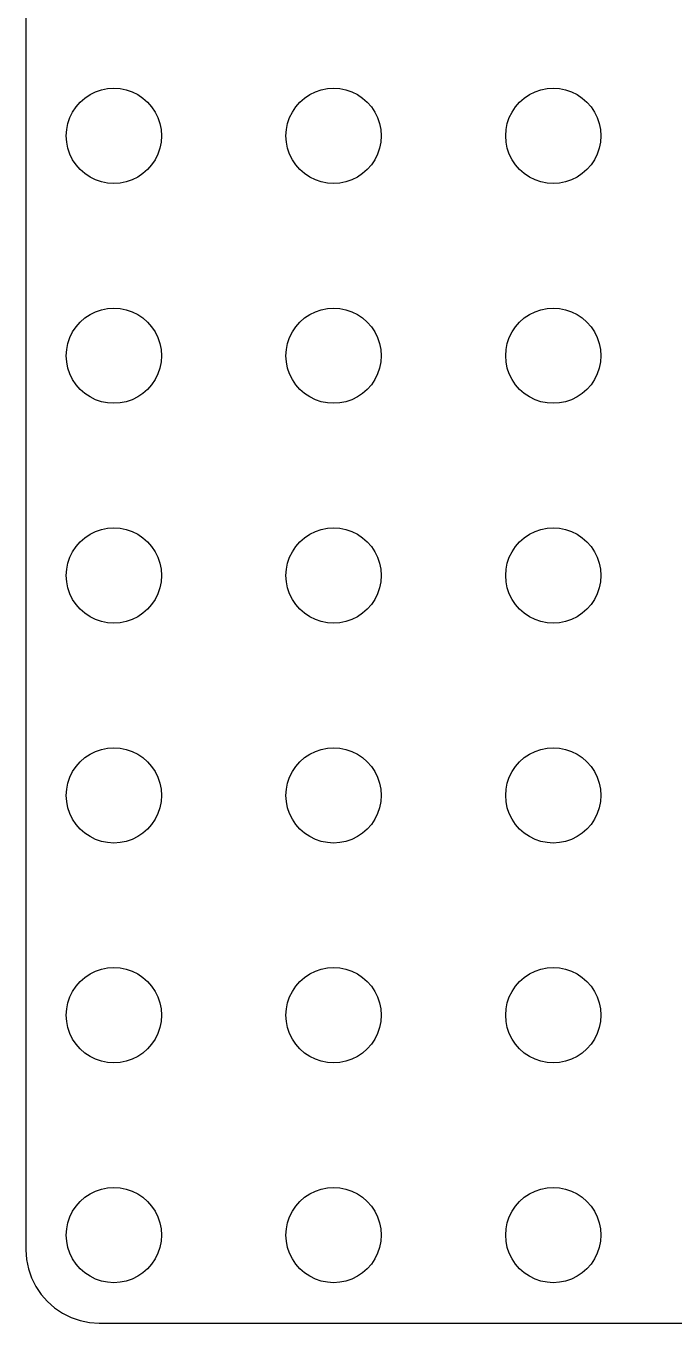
# Model space of a CAD drawing. Header units: metres. Extents: x -89 to 89, y -89 to 89.
# Drawn here: x -88.5 to -44.3, y -88.5 to 0 of the extents above; entities that cross this region are included whole.
import ezdxf

# ---------------------------------------------------------------- set-up
doc = ezdxf.new("R2010")
doc.units = ezdxf.units.M

msp = doc.modelspace()

# ---------------------------------------------------------------- linework, layer by layer
for p, q in [((-88.505, 83.505), (-88.505, -83.505)), ((-83.7437, -4.49739), (-83.3412, -4.36073)), ((-83.3412, -4.36073), (-82.9242, -4.2778)), ((-82.9242, -4.2778), (-82.5, -4.25)), ((-82.5, -4.25), (-82.0758, -4.2778)), ((-82.0758, -4.2778), (-81.6588, -4.36073)), ((-81.6588, -4.36073), (-81.2563, -4.49739)), ((-68.7437, -4.49739), (-68.3412, -4.36073)), ((-68.3412, -4.36073), (-67.9242, -4.2778)), ((-67.9242, -4.2778), (-67.5, -4.25)), ((-67.5, -4.25), (-67.0758, -4.2778)), ((-67.0758, -4.2778), (-66.6588, -4.36073)), ((-66.6588, -4.36073), (-66.2563, -4.49739)), ((-53.7437, -4.49739), (-53.3412, -4.36073)), ((-53.3412, -4.36073), (-52.9242, -4.2778)), ((-52.9242, -4.2778), (-52.5, -4.25)), ((-52.5, -4.25), (-52.0758, -4.2778)), ((-52.0758, -4.2778), (-51.6588, -4.36073)), ((-51.6588, -4.36073), (-51.2563, -4.49739)), ((-85.0784, -5.52151), (-84.7981, -5.20189)), ((-84.7981, -5.20189), (-84.4785, -4.9216)), ((-84.4785, -4.9216), (-84.125, -4.68541)), ((-84.125, -4.68541), (-83.7437, -4.49739)), ((-81.2563, -4.49739), (-80.875, -4.68541)), ((-80.875, -4.68541), (-80.5215, -4.9216)), ((-80.5215, -4.9216), (-80.2019, -5.20189)), ((-80.2019, -5.20189), (-79.9216, -5.52151)), ((-70.0784, -5.52151), (-69.7981, -5.20189)), ((-69.7981, -5.20189), (-69.4785, -4.9216)), ((-69.4785, -4.9216), (-69.125, -4.68541)), ((-69.125, -4.68541), (-68.7437, -4.49739)), ((-66.2563, -4.49739), (-65.875, -4.68541)), ((-65.875, -4.68541), (-65.5215, -4.9216)), ((-65.5215, -4.9216), (-65.2019, -5.20189)), ((-65.2019, -5.20189), (-64.9216, -5.52151)), ((-55.0784, -5.52151), (-54.7981, -5.20189)), ((-54.7981, -5.20189), (-54.4785, -4.9216)), ((-54.4785, -4.9216), (-54.125, -4.68541)), ((-54.125, -4.68541), (-53.7437, -4.49739)), ((-51.2563, -4.49739), (-50.875, -4.68541)), ((-50.875, -4.68541), (-50.5215, -4.9216)), ((-50.5215, -4.9216), (-50.2019, -5.20189)), ((-50.2019, -5.20189), (-49.9216, -5.52151)), ((-85.5026, -6.25627), (-85.3146, -5.875)), ((-85.3146, -5.875), (-85.0784, -5.52151)), ((-79.9216, -5.52151), (-79.6854, -5.875)), ((-79.6854, -5.875), (-79.4974, -6.25627)), ((-70.5026, -6.25627), (-70.3146, -5.875)), ((-70.3146, -5.875), (-70.0784, -5.52151)), ((-64.9216, -5.52151), (-64.6854, -5.875)), ((-64.6854, -5.875), (-64.4974, -6.25627)), ((-55.5026, -6.25627), (-55.3146, -5.875)), ((-55.3146, -5.875), (-55.0784, -5.52151)), ((-49.9216, -5.52151), (-49.6854, -5.875)), ((-49.6854, -5.875), (-49.4974, -6.25627)), ((-85.75, -7.5), (-85.7222, -7.07578)), ((-85.7222, -7.07578), (-85.6393, -6.65883)), ((-85.6393, -6.65883), (-85.5026, -6.25627)), ((-79.4974, -6.25627), (-79.3607, -6.65883)), ((-79.3607, -6.65883), (-79.2778, -7.07578)), ((-79.2778, -7.07578), (-79.25, -7.5)), ((-70.75, -7.5), (-70.7222, -7.07578)), ((-70.7222, -7.07578), (-70.6393, -6.65883)), ((-70.6393, -6.65883), (-70.5026, -6.25627)), ((-64.4974, -6.25627), (-64.3607, -6.65883)), ((-64.3607, -6.65883), (-64.2778, -7.07578)), ((-64.2778, -7.07578), (-64.25, -7.5)), ((-55.75, -7.5), (-55.7222, -7.07578)), ((-55.7222, -7.07578), (-55.6393, -6.65883)), ((-55.6393, -6.65883), (-55.5026, -6.25627)), ((-49.4974, -6.25627), (-49.3607, -6.65883)), ((-49.3607, -6.65883), (-49.2778, -7.07578)), ((-49.2778, -7.07578), (-49.25, -7.5)), ((-85.7222, -7.92421), (-85.75, -7.5)), ((-85.6393, -8.34116), (-85.7222, -7.92421)), ((-79.2778, -7.92421), (-79.3607, -8.34116)), ((-79.25, -7.5), (-79.2778, -7.92421)), ((-70.7222, -7.92421), (-70.75, -7.5)), ((-70.6393, -8.34116), (-70.7222, -7.92421)), ((-64.2778, -7.92421), (-64.3607, -8.34116)), ((-64.25, -7.5), (-64.2778, -7.92421)), ((-55.7222, -7.92421), (-55.75, -7.5)), ((-55.6393, -8.34116), (-55.7222, -7.92421)), ((-49.2778, -7.92421), (-49.3607, -8.34116)), ((-49.25, -7.5), (-49.2778, -7.92421)), ((-85.5026, -8.74371), (-85.6393, -8.34116)), ((-85.3146, -9.125), (-85.5026, -8.74371)), ((-79.4974, -8.74371), (-79.6854, -9.125)), ((-79.3607, -8.34116), (-79.4974, -8.74371)), ((-70.5026, -8.74371), (-70.6393, -8.34116)), ((-70.3146, -9.125), (-70.5026, -8.74371)), ((-64.4974, -8.74371), (-64.6854, -9.125)), ((-64.3607, -8.34116), (-64.4974, -8.74371)), ((-55.5026, -8.74371), (-55.6393, -8.34116)), ((-55.3146, -9.125), (-55.5026, -8.74371)), ((-49.4974, -8.74371), (-49.6854, -9.125)), ((-49.3607, -8.34116), (-49.4974, -8.74371)), ((-85.0784, -9.47847), (-85.3146, -9.125)), ((-84.7981, -9.7981), (-85.0784, -9.47847)), ((-79.9216, -9.47847), (-80.2019, -9.7981)), ((-79.6854, -9.125), (-79.9216, -9.47847)), ((-70.0784, -9.47847), (-70.3146, -9.125)), ((-69.7981, -9.7981), (-70.0784, -9.47847)), ((-64.9216, -9.47847), (-65.2019, -9.7981)), ((-64.6854, -9.125), (-64.9216, -9.47847)), ((-55.0784, -9.47847), (-55.3146, -9.125)), ((-54.7981, -9.7981), (-55.0784, -9.47847)), ((-49.9216, -9.47847), (-50.2019, -9.7981)), ((-49.6854, -9.125), (-49.9216, -9.47847)), ((-84.4785, -10.0784), (-84.7981, -9.7981)), ((-84.125, -10.3146), (-84.4785, -10.0784)), ((-83.7437, -10.5026), (-84.125, -10.3146)), ((-83.3412, -10.6393), (-83.7437, -10.5026)), ((-81.2563, -10.5026), (-81.6588, -10.6393)), ((-80.875, -10.3146), (-81.2563, -10.5026)), ((-80.5215, -10.0784), (-80.875, -10.3146)), ((-80.2019, -9.7981), (-80.5215, -10.0784)), ((-69.4785, -10.0784), (-69.7981, -9.7981)), ((-69.125, -10.3146), (-69.4785, -10.0784)), ((-68.7437, -10.5026), (-69.125, -10.3146)), ((-68.3412, -10.6393), (-68.7437, -10.5026)), ((-66.2563, -10.5026), (-66.6588, -10.6393)), ((-65.875, -10.3146), (-66.2563, -10.5026)), ((-65.5215, -10.0784), (-65.875, -10.3146)), ((-65.2019, -9.7981), (-65.5215, -10.0784)), ((-54.4785, -10.0784), (-54.7981, -9.7981)), ((-54.125, -10.3146), (-54.4785, -10.0784)), ((-53.7437, -10.5026), (-54.125, -10.3146)), ((-53.3412, -10.6393), (-53.7437, -10.5026)), ((-51.2563, -10.5026), (-51.6588, -10.6393)), ((-50.875, -10.3146), (-51.2563, -10.5026)), ((-50.5215, -10.0784), (-50.875, -10.3146)), ((-50.2019, -9.7981), (-50.5215, -10.0784)), ((-82.9242, -10.7222), (-83.3412, -10.6393)), ((-82.5, -10.75), (-82.9242, -10.7222)), ((-82.0758, -10.7222), (-82.5, -10.75)), ((-81.6588, -10.6393), (-82.0758, -10.7222)), ((-67.9242, -10.7222), (-68.3412, -10.6393)), ((-67.5, -10.75), (-67.9242, -10.7222)), ((-67.0758, -10.7222), (-67.5, -10.75)), ((-66.6588, -10.6393), (-67.0758, -10.7222)), ((-52.9242, -10.7222), (-53.3412, -10.6393)), ((-52.5, -10.75), (-52.9242, -10.7222)), ((-52.0758, -10.7222), (-52.5, -10.75)), ((-51.6588, -10.6393), (-52.0758, -10.7222)), ((-83.7437, -19.4974), (-83.3412, -19.3607)), ((-83.3412, -19.3607), (-82.9242, -19.2778)), ((-82.9242, -19.2778), (-82.5, -19.25)), ((-82.5, -19.25), (-82.0758, -19.2778)), ((-82.0758, -19.2778), (-81.6588, -19.3607)), ((-81.6588, -19.3607), (-81.2563, -19.4974)), ((-68.7437, -19.4974), (-68.3412, -19.3607)), ((-68.3412, -19.3607), (-67.9242, -19.2778)), ((-67.9242, -19.2778), (-67.5, -19.25)), ((-67.5, -19.25), (-67.0758, -19.2778)), ((-67.0758, -19.2778), (-66.6588, -19.3607)), ((-66.6588, -19.3607), (-66.2563, -19.4974)), ((-53.7437, -19.4974), (-53.3412, -19.3607)), ((-53.3412, -19.3607), (-52.9242, -19.2778)), ((-52.9242, -19.2778), (-52.5, -19.25)), ((-52.5, -19.25), (-52.0758, -19.2778)), ((-52.0758, -19.2778), (-51.6588, -19.3607)), ((-51.6588, -19.3607), (-51.2563, -19.4974)), ((-85.0784, -20.5215), (-84.7981, -20.2019)), ((-84.7981, -20.2019), (-84.4785, -19.9216)), ((-84.4785, -19.9216), (-84.125, -19.6854)), ((-84.125, -19.6854), (-83.7437, -19.4974)), ((-81.2563, -19.4974), (-80.875, -19.6854)), ((-80.875, -19.6854), (-80.5215, -19.9216)), ((-80.5215, -19.9216), (-80.2019, -20.2019)), ((-80.2019, -20.2019), (-79.9216, -20.5215)), ((-70.0784, -20.5215), (-69.7981, -20.2019)), ((-69.7981, -20.2019), (-69.4785, -19.9216)), ((-69.4785, -19.9216), (-69.125, -19.6854)), ((-69.125, -19.6854), (-68.7437, -19.4974)), ((-66.2563, -19.4974), (-65.875, -19.6854)), ((-65.875, -19.6854), (-65.5215, -19.9216)), ((-65.5215, -19.9216), (-65.2019, -20.2019)), ((-65.2019, -20.2019), (-64.9216, -20.5215)), ((-55.0784, -20.5215), (-54.7981, -20.2019)), ((-54.7981, -20.2019), (-54.4785, -19.9216)), ((-54.4785, -19.9216), (-54.125, -19.6854)), ((-54.125, -19.6854), (-53.7437, -19.4974)), ((-51.2563, -19.4974), (-50.875, -19.6854)), ((-50.875, -19.6854), (-50.5215, -19.9216)), ((-50.5215, -19.9216), (-50.2019, -20.2019)), ((-50.2019, -20.2019), (-49.9216, -20.5215)), ((-85.5026, -21.2563), (-85.3146, -20.875)), ((-85.3146, -20.875), (-85.0784, -20.5215)), ((-79.9216, -20.5215), (-79.6854, -20.875)), ((-79.6854, -20.875), (-79.4974, -21.2563)), ((-70.5026, -21.2563), (-70.3146, -20.875)), ((-70.3146, -20.875), (-70.0784, -20.5215)), ((-64.9216, -20.5215), (-64.6854, -20.875)), ((-64.6854, -20.875), (-64.4974, -21.2563)), ((-55.5026, -21.2563), (-55.3146, -20.875)), ((-55.3146, -20.875), (-55.0784, -20.5215)), ((-49.9216, -20.5215), (-49.6854, -20.875)), ((-49.6854, -20.875), (-49.4974, -21.2563)), ((-85.75, -22.5), (-85.7222, -22.0758)), ((-85.7222, -22.0758), (-85.6393, -21.6588)), ((-85.6393, -21.6588), (-85.5026, -21.2563)), ((-79.4974, -21.2563), (-79.3607, -21.6588)), ((-79.3607, -21.6588), (-79.2778, -22.0758)), ((-79.2778, -22.0758), (-79.25, -22.5)), ((-70.75, -22.5), (-70.7222, -22.0758)), ((-70.7222, -22.0758), (-70.6393, -21.6588)), ((-70.6393, -21.6588), (-70.5026, -21.2563)), ((-64.4974, -21.2563), (-64.3607, -21.6588)), ((-64.3607, -21.6588), (-64.2778, -22.0758)), ((-64.2778, -22.0758), (-64.25, -22.5)), ((-55.75, -22.5), (-55.7222, -22.0758)), ((-55.7222, -22.0758), (-55.6393, -21.6588)), ((-55.6393, -21.6588), (-55.5026, -21.2563)), ((-49.4974, -21.2563), (-49.3607, -21.6588)), ((-49.3607, -21.6588), (-49.2778, -22.0758)), ((-49.2778, -22.0758), (-49.25, -22.5)), ((-85.7222, -22.9242), (-85.75, -22.5)), ((-85.6393, -23.3412), (-85.7222, -22.9242)), ((-79.2778, -22.9242), (-79.3607, -23.3412)), ((-79.25, -22.5), (-79.2778, -22.9242)), ((-70.7222, -22.9242), (-70.75, -22.5)), ((-70.6393, -23.3412), (-70.7222, -22.9242)), ((-64.2778, -22.9242), (-64.3607, -23.3412)), ((-64.25, -22.5), (-64.2778, -22.9242)), ((-55.7222, -22.9242), (-55.75, -22.5)), ((-55.6393, -23.3412), (-55.7222, -22.9242)), ((-49.2778, -22.9242), (-49.3607, -23.3412)), ((-49.25, -22.5), (-49.2778, -22.9242)), ((-85.5026, -23.7437), (-85.6393, -23.3412)), ((-85.3146, -24.125), (-85.5026, -23.7437)), ((-79.4974, -23.7437), (-79.6854, -24.125)), ((-79.3607, -23.3412), (-79.4974, -23.7437)), ((-70.5026, -23.7437), (-70.6393, -23.3412)), ((-70.3146, -24.125), (-70.5026, -23.7437)), ((-64.4974, -23.7437), (-64.6854, -24.125)), ((-64.3607, -23.3412), (-64.4974, -23.7437)), ((-55.5026, -23.7437), (-55.6393, -23.3412)), ((-55.3146, -24.125), (-55.5026, -23.7437)), ((-49.4974, -23.7437), (-49.6854, -24.125)), ((-49.3607, -23.3412), (-49.4974, -23.7437)), ((-85.0784, -24.4785), (-85.3146, -24.125)), ((-84.7981, -24.7981), (-85.0784, -24.4785)), ((-79.9216, -24.4785), (-80.2019, -24.7981)), ((-79.6854, -24.125), (-79.9216, -24.4785)), ((-70.0784, -24.4785), (-70.3146, -24.125)), ((-69.7981, -24.7981), (-70.0784, -24.4785)), ((-64.9216, -24.4785), (-65.2019, -24.7981)), ((-64.6854, -24.125), (-64.9216, -24.4785)), ((-55.0784, -24.4785), (-55.3146, -24.125)), ((-54.7981, -24.7981), (-55.0784, -24.4785)), ((-49.9216, -24.4785), (-50.2019, -24.7981)), ((-49.6854, -24.125), (-49.9216, -24.4785)), ((-84.4785, -25.0784), (-84.7981, -24.7981)), ((-84.125, -25.3146), (-84.4785, -25.0784)), ((-83.7437, -25.5026), (-84.125, -25.3146)), ((-83.3412, -25.6393), (-83.7437, -25.5026)), ((-82.9242, -25.7222), (-83.3412, -25.6393)), ((-81.6588, -25.6393), (-82.0758, -25.7222)), ((-81.2563, -25.5026), (-81.6588, -25.6393)), ((-80.875, -25.3146), (-81.2563, -25.5026)), ((-80.5215, -25.0784), (-80.875, -25.3146)), ((-80.2019, -24.7981), (-80.5215, -25.0784)), ((-69.4785, -25.0784), (-69.7981, -24.7981)), ((-69.125, -25.3146), (-69.4785, -25.0784)), ((-68.7437, -25.5026), (-69.125, -25.3146)), ((-68.3412, -25.6393), (-68.7437, -25.5026)), ((-67.9242, -25.7222), (-68.3412, -25.6393)), ((-66.6588, -25.6393), (-67.0758, -25.7222)), ((-66.2563, -25.5026), (-66.6588, -25.6393)), ((-65.875, -25.3146), (-66.2563, -25.5026)), ((-65.5215, -25.0784), (-65.875, -25.3146)), ((-65.2019, -24.7981), (-65.5215, -25.0784)), ((-54.4785, -25.0784), (-54.7981, -24.7981)), ((-54.125, -25.3146), (-54.4785, -25.0784)), ((-53.7437, -25.5026), (-54.125, -25.3146)), ((-53.3412, -25.6393), (-53.7437, -25.5026)), ((-52.9242, -25.7222), (-53.3412, -25.6393)), ((-51.6588, -25.6393), (-52.0758, -25.7222)), ((-51.2563, -25.5026), (-51.6588, -25.6393)), ((-50.875, -25.3146), (-51.2563, -25.5026)), ((-50.5215, -25.0784), (-50.875, -25.3146)), ((-50.2019, -24.7981), (-50.5215, -25.0784)), ((-82.5, -25.75), (-82.9242, -25.7222)), ((-82.0758, -25.7222), (-82.5, -25.75)), ((-67.5, -25.75), (-67.9242, -25.7222)), ((-67.0758, -25.7222), (-67.5, -25.75)), ((-52.5, -25.75), (-52.9242, -25.7222)), ((-52.0758, -25.7222), (-52.5, -25.75)), ((-84.125, -34.6854), (-83.7437, -34.4974)), ((-83.7437, -34.4974), (-83.3412, -34.3607)), ((-83.3412, -34.3607), (-82.9242, -34.2778)), ((-82.9242, -34.2778), (-82.5, -34.25)), ((-82.5, -34.25), (-82.0758, -34.2778)), ((-82.0758, -34.2778), (-81.6588, -34.3607)), ((-81.6588, -34.3607), (-81.2563, -34.4974)), ((-81.2563, -34.4974), (-80.875, -34.6854)), ((-69.125, -34.6854), (-68.7437, -34.4974)), ((-68.7437, -34.4974), (-68.3412, -34.3607)), ((-68.3412, -34.3607), (-67.9242, -34.2778)), ((-67.9242, -34.2778), (-67.5, -34.25)), ((-67.5, -34.25), (-67.0758, -34.2778)), ((-67.0758, -34.2778), (-66.6588, -34.3607)), ((-66.6588, -34.3607), (-66.2563, -34.4974)), ((-66.2563, -34.4974), (-65.875, -34.6854)), ((-54.125, -34.6854), (-53.7437, -34.4974)), ((-53.7437, -34.4974), (-53.3412, -34.3607)), ((-53.3412, -34.3607), (-52.9242, -34.2778)), ((-52.9242, -34.2778), (-52.5, -34.25)), ((-52.5, -34.25), (-52.0758, -34.2778)), ((-52.0758, -34.2778), (-51.6588, -34.3607)), ((-51.6588, -34.3607), (-51.2563, -34.4974)), ((-51.2563, -34.4974), (-50.875, -34.6854)), ((-85.0784, -35.5215), (-84.7981, -35.2019)), ((-84.7981, -35.2019), (-84.4785, -34.9216)), ((-84.4785, -34.9216), (-84.125, -34.6854)), ((-80.875, -34.6854), (-80.5215, -34.9216)), ((-80.5215, -34.9216), (-80.2019, -35.2019)), ((-80.2019, -35.2019), (-79.9216, -35.5215)), ((-70.0784, -35.5215), (-69.7981, -35.2019)), ((-69.7981, -35.2019), (-69.4785, -34.9216)), ((-69.4785, -34.9216), (-69.125, -34.6854)), ((-65.875, -34.6854), (-65.5215, -34.9216)), ((-65.5215, -34.9216), (-65.2019, -35.2019)), ((-65.2019, -35.2019), (-64.9216, -35.5215)), ((-55.0784, -35.5215), (-54.7981, -35.2019)), ((-54.7981, -35.2019), (-54.4785, -34.9216)), ((-54.4785, -34.9216), (-54.125, -34.6854)), ((-50.875, -34.6854), (-50.5215, -34.9216)), ((-50.5215, -34.9216), (-50.2019, -35.2019)), ((-50.2019, -35.2019), (-49.9216, -35.5215)), ((-85.6393, -36.6588), (-85.5026, -36.2563)), ((-85.5026, -36.2563), (-85.3146, -35.875)), ((-85.3146, -35.875), (-85.0784, -35.5215)), ((-79.9216, -35.5215), (-79.6854, -35.875)), ((-79.6854, -35.875), (-79.4974, -36.2563)), ((-79.4974, -36.2563), (-79.3607, -36.6588)), ((-70.6393, -36.6588), (-70.5026, -36.2563)), ((-70.5026, -36.2563), (-70.3146, -35.875)), ((-70.3146, -35.875), (-70.0784, -35.5215)), ((-64.9216, -35.5215), (-64.6854, -35.875)), ((-64.6854, -35.875), (-64.4974, -36.2563)), ((-64.4974, -36.2563), (-64.3607, -36.6588)), ((-55.6393, -36.6588), (-55.5026, -36.2563)), ((-55.5026, -36.2563), (-55.3146, -35.875)), ((-55.3146, -35.875), (-55.0784, -35.5215)), ((-49.9216, -35.5215), (-49.6854, -35.875)), ((-49.6854, -35.875), (-49.4974, -36.2563)), ((-49.4974, -36.2563), (-49.3607, -36.6588)), ((-85.75, -37.5), (-85.7222, -37.0758)), ((-85.7222, -37.0758), (-85.6393, -36.6588)), ((-79.3607, -36.6588), (-79.2778, -37.0758)), ((-79.2778, -37.0758), (-79.25, -37.5)), ((-70.75, -37.5), (-70.7222, -37.0758)), ((-70.7222, -37.0758), (-70.6393, -36.6588)), ((-64.3607, -36.6588), (-64.2778, -37.0758)), ((-64.2778, -37.0758), (-64.25, -37.5)), ((-55.75, -37.5), (-55.7222, -37.0758)), ((-55.7222, -37.0758), (-55.6393, -36.6588)), ((-49.3607, -36.6588), (-49.2778, -37.0758)), ((-49.2778, -37.0758), (-49.25, -37.5)), ((-85.7222, -37.9242), (-85.75, -37.5)), ((-85.6393, -38.3412), (-85.7222, -37.9242)), ((-79.2778, -37.9242), (-79.3607, -38.3412)), ((-79.25, -37.5), (-79.2778, -37.9242)), ((-70.7222, -37.9242), (-70.75, -37.5)), ((-70.6393, -38.3412), (-70.7222, -37.9242)), ((-64.2778, -37.9242), (-64.3607, -38.3412)), ((-64.25, -37.5), (-64.2778, -37.9242)), ((-55.7222, -37.9242), (-55.75, -37.5)), ((-55.6393, -38.3412), (-55.7222, -37.9242)), ((-49.2778, -37.9242), (-49.3607, -38.3412)), ((-49.25, -37.5), (-49.2778, -37.9242)), ((-85.5026, -38.7437), (-85.6393, -38.3412)), ((-85.3146, -39.125), (-85.5026, -38.7437)), ((-79.4974, -38.7437), (-79.6854, -39.125)), ((-79.3607, -38.3412), (-79.4974, -38.7437)), ((-70.5026, -38.7437), (-70.6393, -38.3412)), ((-70.3146, -39.125), (-70.5026, -38.7437)), ((-64.4974, -38.7437), (-64.6854, -39.125)), ((-64.3607, -38.3412), (-64.4974, -38.7437)), ((-55.5026, -38.7437), (-55.6393, -38.3412)), ((-55.3146, -39.125), (-55.5026, -38.7437)), ((-49.4974, -38.7437), (-49.6854, -39.125)), ((-49.3607, -38.3412), (-49.4974, -38.7437)), ((-85.0784, -39.4785), (-85.3146, -39.125)), ((-84.7981, -39.7981), (-85.0784, -39.4785)), ((-84.4785, -40.0784), (-84.7981, -39.7981)), ((-80.2019, -39.7981), (-80.5215, -40.0784)), ((-79.9216, -39.4785), (-80.2019, -39.7981)), ((-79.6854, -39.125), (-79.9216, -39.4785)), ((-70.0784, -39.4785), (-70.3146, -39.125)), ((-69.7981, -39.7981), (-70.0784, -39.4785)), ((-69.4785, -40.0784), (-69.7981, -39.7981)), ((-65.2019, -39.7981), (-65.5215, -40.0784)), ((-64.9216, -39.4785), (-65.2019, -39.7981)), ((-64.6854, -39.125), (-64.9216, -39.4785)), ((-55.0784, -39.4785), (-55.3146, -39.125)), ((-54.7981, -39.7981), (-55.0784, -39.4785)), ((-54.4785, -40.0784), (-54.7981, -39.7981)), ((-50.2019, -39.7981), (-50.5215, -40.0784)), ((-49.9216, -39.4785), (-50.2019, -39.7981)), ((-49.6854, -39.125), (-49.9216, -39.4785)), ((-84.125, -40.3146), (-84.4785, -40.0784)), ((-83.7437, -40.5026), (-84.125, -40.3146)), ((-83.3412, -40.6393), (-83.7437, -40.5026)), ((-82.9242, -40.7222), (-83.3412, -40.6393)), ((-81.6588, -40.6393), (-82.0758, -40.7222)), ((-81.2563, -40.5026), (-81.6588, -40.6393)), ((-80.875, -40.3146), (-81.2563, -40.5026)), ((-80.5215, -40.0784), (-80.875, -40.3146)), ((-69.125, -40.3146), (-69.4785, -40.0784)), ((-68.7437, -40.5026), (-69.125, -40.3146)), ((-68.3412, -40.6393), (-68.7437, -40.5026)), ((-67.9242, -40.7222), (-68.3412, -40.6393)), ((-66.6588, -40.6393), (-67.0758, -40.7222)), ((-66.2563, -40.5026), (-66.6588, -40.6393)), ((-65.875, -40.3146), (-66.2563, -40.5026)), ((-65.5215, -40.0784), (-65.875, -40.3146)), ((-54.125, -40.3146), (-54.4785, -40.0784)), ((-53.7437, -40.5026), (-54.125, -40.3146)), ((-53.3412, -40.6393), (-53.7437, -40.5026)), ((-52.9242, -40.7222), (-53.3412, -40.6393)), ((-51.6588, -40.6393), (-52.0758, -40.7222)), ((-51.2563, -40.5026), (-51.6588, -40.6393)), ((-50.875, -40.3146), (-51.2563, -40.5026)), ((-50.5215, -40.0784), (-50.875, -40.3146)), ((-82.5, -40.75), (-82.9242, -40.7222)), ((-82.0758, -40.7222), (-82.5, -40.75)), ((-67.5, -40.75), (-67.9242, -40.7222)), ((-67.0758, -40.7222), (-67.5, -40.75)), ((-52.5, -40.75), (-52.9242, -40.7222)), ((-52.0758, -40.7222), (-52.5, -40.75)), ((-84.125, -49.6854), (-83.7437, -49.4974)), ((-83.7437, -49.4974), (-83.3412, -49.3607)), ((-83.3412, -49.3607), (-82.9242, -49.2778)), ((-82.9242, -49.2778), (-82.5, -49.25)), ((-82.5, -49.25), (-82.0758, -49.2778)), ((-82.0758, -49.2778), (-81.6588, -49.3607)), ((-81.6588, -49.3607), (-81.2563, -49.4974)), ((-81.2563, -49.4974), (-80.875, -49.6854)), ((-69.125, -49.6854), (-68.7437, -49.4974)), ((-68.7437, -49.4974), (-68.3412, -49.3607)), ((-68.3412, -49.3607), (-67.9242, -49.2778)), ((-67.9242, -49.2778), (-67.5, -49.25)), ((-67.5, -49.25), (-67.0758, -49.2778)), ((-67.0758, -49.2778), (-66.6588, -49.3607)), ((-66.6588, -49.3607), (-66.2563, -49.4974)), ((-66.2563, -49.4974), (-65.875, -49.6854)), ((-54.125, -49.6854), (-53.7437, -49.4974)), ((-53.7437, -49.4974), (-53.3412, -49.3607)), ((-53.3412, -49.3607), (-52.9242, -49.2778)), ((-52.9242, -49.2778), (-52.5, -49.25)), ((-52.5, -49.25), (-52.0758, -49.2778)), ((-52.0758, -49.2778), (-51.6588, -49.3607)), ((-51.6588, -49.3607), (-51.2563, -49.4974)), ((-51.2563, -49.4974), (-50.875, -49.6854)), ((-85.0784, -50.5215), (-84.7981, -50.2019)), ((-84.7981, -50.2019), (-84.4785, -49.9216)), ((-84.4785, -49.9216), (-84.125, -49.6854)), ((-80.875, -49.6854), (-80.5215, -49.9216)), ((-80.5215, -49.9216), (-80.2019, -50.2019)), ((-80.2019, -50.2019), (-79.9216, -50.5215)), ((-70.0784, -50.5215), (-69.7981, -50.2019)), ((-69.7981, -50.2019), (-69.4785, -49.9216)), ((-69.4785, -49.9216), (-69.125, -49.6854)), ((-65.875, -49.6854), (-65.5215, -49.9216)), ((-65.5215, -49.9216), (-65.2019, -50.2019)), ((-65.2019, -50.2019), (-64.9216, -50.5215)), ((-55.0784, -50.5215), (-54.7981, -50.2019)), ((-54.7981, -50.2019), (-54.4785, -49.9216)), ((-54.4785, -49.9216), (-54.125, -49.6854)), ((-50.875, -49.6854), (-50.5215, -49.9216)), ((-50.5215, -49.9216), (-50.2019, -50.2019)), ((-50.2019, -50.2019), (-49.9216, -50.5215)), ((-85.6393, -51.6588), (-85.5026, -51.2563)), ((-85.5026, -51.2563), (-85.3146, -50.875)), ((-85.3146, -50.875), (-85.0784, -50.5215)), ((-79.9216, -50.5215), (-79.6854, -50.875)), ((-79.6854, -50.875), (-79.4974, -51.2563)), ((-79.4974, -51.2563), (-79.3607, -51.6588)), ((-70.6393, -51.6588), (-70.5026, -51.2563)), ((-70.5026, -51.2563), (-70.3146, -50.875)), ((-70.3146, -50.875), (-70.0784, -50.5215)), ((-64.9216, -50.5215), (-64.6854, -50.875)), ((-64.6854, -50.875), (-64.4974, -51.2563)), ((-64.4974, -51.2563), (-64.3607, -51.6588)), ((-55.6393, -51.6588), (-55.5026, -51.2563)), ((-55.5026, -51.2563), (-55.3146, -50.875)), ((-55.3146, -50.875), (-55.0784, -50.5215)), ((-49.9216, -50.5215), (-49.6854, -50.875)), ((-49.6854, -50.875), (-49.4974, -51.2563)), ((-49.4974, -51.2563), (-49.3607, -51.6588)), ((-85.75, -52.5), (-85.7222, -52.0758)), ((-85.7222, -52.0758), (-85.6393, -51.6588)), ((-79.3607, -51.6588), (-79.2778, -52.0758)), ((-79.2778, -52.0758), (-79.25, -52.5)), ((-70.75, -52.5), (-70.7222, -52.0758)), ((-70.7222, -52.0758), (-70.6393, -51.6588)), ((-64.3607, -51.6588), (-64.2778, -52.0758)), ((-64.2778, -52.0758), (-64.25, -52.5)), ((-55.75, -52.5), (-55.7222, -52.0758)), ((-55.7222, -52.0758), (-55.6393, -51.6588)), ((-49.3607, -51.6588), (-49.2778, -52.0758)), ((-49.2778, -52.0758), (-49.25, -52.5)), ((-85.7222, -52.9242), (-85.75, -52.5)), ((-85.6393, -53.3412), (-85.7222, -52.9242)), ((-79.2778, -52.9242), (-79.3607, -53.3412)), ((-79.25, -52.5), (-79.2778, -52.9242)), ((-70.7222, -52.9242), (-70.75, -52.5)), ((-70.6393, -53.3412), (-70.7222, -52.9242)), ((-64.2778, -52.9242), (-64.3607, -53.3412)), ((-64.25, -52.5), (-64.2778, -52.9242)), ((-55.7222, -52.9242), (-55.75, -52.5)), ((-55.6393, -53.3412), (-55.7222, -52.9242)), ((-49.2778, -52.9242), (-49.3607, -53.3412)), ((-49.25, -52.5), (-49.2778, -52.9242)), ((-85.5026, -53.7437), (-85.6393, -53.3412)), ((-85.3146, -54.125), (-85.5026, -53.7437)), ((-79.4974, -53.7437), (-79.6854, -54.125)), ((-79.3607, -53.3412), (-79.4974, -53.7437)), ((-70.5026, -53.7437), (-70.6393, -53.3412)), ((-70.3146, -54.125), (-70.5026, -53.7437)), ((-64.4974, -53.7437), (-64.6854, -54.125)), ((-64.3607, -53.3412), (-64.4974, -53.7437)), ((-55.5026, -53.7437), (-55.6393, -53.3412)), ((-55.3146, -54.125), (-55.5026, -53.7437)), ((-49.4974, -53.7437), (-49.6854, -54.125)), ((-49.3607, -53.3412), (-49.4974, -53.7437)), ((-85.0784, -54.4785), (-85.3146, -54.125)), ((-84.7981, -54.7981), (-85.0784, -54.4785)), ((-84.4785, -55.0784), (-84.7981, -54.7981)), ((-80.2019, -54.7981), (-80.5215, -55.0784)), ((-79.9216, -54.4785), (-80.2019, -54.7981)), ((-79.6854, -54.125), (-79.9216, -54.4785)), ((-70.0784, -54.4785), (-70.3146, -54.125)), ((-69.7981, -54.7981), (-70.0784, -54.4785)), ((-69.4785, -55.0784), (-69.7981, -54.7981)), ((-65.2019, -54.7981), (-65.5215, -55.0784)), ((-64.9216, -54.4785), (-65.2019, -54.7981)), ((-64.6854, -54.125), (-64.9216, -54.4785)), ((-55.0784, -54.4785), (-55.3146, -54.125)), ((-54.7981, -54.7981), (-55.0784, -54.4785)), ((-54.4785, -55.0784), (-54.7981, -54.7981)), ((-50.2019, -54.7981), (-50.5215, -55.0784)), ((-49.9216, -54.4785), (-50.2019, -54.7981)), ((-49.6854, -54.125), (-49.9216, -54.4785)), ((-84.125, -55.3146), (-84.4785, -55.0784)), ((-83.7437, -55.5026), (-84.125, -55.3146)), ((-83.3412, -55.6393), (-83.7437, -55.5026)), ((-82.9242, -55.7222), (-83.3412, -55.6393)), ((-82.5, -55.75), (-82.9242, -55.7222)), ((-82.0758, -55.7222), (-82.5, -55.75)), ((-81.6588, -55.6393), (-82.0758, -55.7222)), ((-81.2563, -55.5026), (-81.6588, -55.6393)), ((-80.875, -55.3146), (-81.2563, -55.5026)), ((-80.5215, -55.0784), (-80.875, -55.3146)), ((-69.125, -55.3146), (-69.4785, -55.0784)), ((-68.7437, -55.5026), (-69.125, -55.3146)), ((-68.3412, -55.6393), (-68.7437, -55.5026)), ((-67.9242, -55.7222), (-68.3412, -55.6393)), ((-67.5, -55.75), (-67.9242, -55.7222)), ((-67.0758, -55.7222), (-67.5, -55.75)), ((-66.6588, -55.6393), (-67.0758, -55.7222)), ((-66.2563, -55.5026), (-66.6588, -55.6393)), ((-65.875, -55.3146), (-66.2563, -55.5026)), ((-65.5215, -55.0784), (-65.875, -55.3146)), ((-54.125, -55.3146), (-54.4785, -55.0784)), ((-53.7437, -55.5026), (-54.125, -55.3146)), ((-53.3412, -55.6393), (-53.7437, -55.5026)), ((-52.9242, -55.7222), (-53.3412, -55.6393)), ((-52.5, -55.75), (-52.9242, -55.7222)), ((-52.0758, -55.7222), (-52.5, -55.75)), ((-51.6588, -55.6393), (-52.0758, -55.7222)), ((-51.2563, -55.5026), (-51.6588, -55.6393)), ((-50.875, -55.3146), (-51.2563, -55.5026)), ((-50.5215, -55.0784), (-50.875, -55.3146)), ((-84.125, -64.6854), (-83.7437, -64.4974)), ((-83.7437, -64.4974), (-83.3412, -64.3607)), ((-83.3412, -64.3607), (-82.9242, -64.2778)), ((-82.9242, -64.2778), (-82.5, -64.25)), ((-82.5, -64.25), (-82.0758, -64.2778)), ((-82.0758, -64.2778), (-81.6588, -64.3607)), ((-81.6588, -64.3607), (-81.2563, -64.4974)), ((-81.2563, -64.4974), (-80.875, -64.6854)), ((-69.125, -64.6854), (-68.7437, -64.4974)), ((-68.7437, -64.4974), (-68.3412, -64.3607)), ((-68.3412, -64.3607), (-67.9242, -64.2778)), ((-67.9242, -64.2778), (-67.5, -64.25)), ((-67.5, -64.25), (-67.0758, -64.2778)), ((-67.0758, -64.2778), (-66.6588, -64.3607)), ((-66.6588, -64.3607), (-66.2563, -64.4974)), ((-66.2563, -64.4974), (-65.875, -64.6854)), ((-54.125, -64.6854), (-53.7437, -64.4974)), ((-53.7437, -64.4974), (-53.3412, -64.3607)), ((-53.3412, -64.3607), (-52.9242, -64.2778)), ((-52.9242, -64.2778), (-52.5, -64.25)), ((-52.5, -64.25), (-52.0758, -64.2778)), ((-52.0758, -64.2778), (-51.6588, -64.3607)), ((-51.6588, -64.3607), (-51.2563, -64.4974)), ((-51.2563, -64.4974), (-50.875, -64.6854)), ((-85.0784, -65.5215), (-84.7981, -65.2019)), ((-84.7981, -65.2019), (-84.4785, -64.9216)), ((-84.4785, -64.9216), (-84.125, -64.6854)), ((-80.875, -64.6854), (-80.5215, -64.9216)), ((-80.5215, -64.9216), (-80.2019, -65.2019)), ((-80.2019, -65.2019), (-79.9216, -65.5215)), ((-70.0784, -65.5215), (-69.7981, -65.2019)), ((-69.7981, -65.2019), (-69.4785, -64.9216)), ((-69.4785, -64.9216), (-69.125, -64.6854)), ((-65.875, -64.6854), (-65.5215, -64.9216)), ((-65.5215, -64.9216), (-65.2019, -65.2019)), ((-65.2019, -65.2019), (-64.9216, -65.5215)), ((-55.0784, -65.5215), (-54.7981, -65.2019)), ((-54.7981, -65.2019), (-54.4785, -64.9216)), ((-54.4785, -64.9216), (-54.125, -64.6854)), ((-50.875, -64.6854), (-50.5215, -64.9216)), ((-50.5215, -64.9216), (-50.2019, -65.2019)), ((-50.2019, -65.2019), (-49.9216, -65.5215)), ((-85.6393, -66.6588), (-85.5026, -66.2563)), ((-85.5026, -66.2563), (-85.3146, -65.875)), ((-85.3146, -65.875), (-85.0784, -65.5215)), ((-79.9216, -65.5215), (-79.6854, -65.875)), ((-79.6854, -65.875), (-79.4974, -66.2563)), ((-79.4974, -66.2563), (-79.3607, -66.6588)), ((-70.6393, -66.6588), (-70.5026, -66.2563)), ((-70.5026, -66.2563), (-70.3146, -65.875)), ((-70.3146, -65.875), (-70.0784, -65.5215)), ((-64.9216, -65.5215), (-64.6854, -65.875)), ((-64.6854, -65.875), (-64.4974, -66.2563)), ((-64.4974, -66.2563), (-64.3607, -66.6588)), ((-55.6393, -66.6588), (-55.5026, -66.2563)), ((-55.5026, -66.2563), (-55.3146, -65.875)), ((-55.3146, -65.875), (-55.0784, -65.5215)), ((-49.9216, -65.5215), (-49.6854, -65.875)), ((-49.6854, -65.875), (-49.4974, -66.2563)), ((-49.4974, -66.2563), (-49.3607, -66.6588)), ((-85.75, -67.5), (-85.7222, -67.0758)), ((-85.7222, -67.0758), (-85.6393, -66.6588)), ((-79.3607, -66.6588), (-79.2778, -67.0758)), ((-79.2778, -67.0758), (-79.25, -67.5)), ((-70.75, -67.5), (-70.7222, -67.0758)), ((-70.7222, -67.0758), (-70.6393, -66.6588)), ((-64.3607, -66.6588), (-64.2778, -67.0758)), ((-64.2778, -67.0758), (-64.25, -67.5)), ((-55.75, -67.5), (-55.7222, -67.0758)), ((-55.7222, -67.0758), (-55.6393, -66.6588)), ((-49.3607, -66.6588), (-49.2778, -67.0758)), ((-49.2778, -67.0758), (-49.25, -67.5)), ((-85.7222, -67.9242), (-85.75, -67.5)), ((-85.6393, -68.3412), (-85.7222, -67.9242)), ((-79.2778, -67.9242), (-79.3607, -68.3412)), ((-79.25, -67.5), (-79.2778, -67.9242)), ((-70.7222, -67.9242), (-70.75, -67.5)), ((-70.6393, -68.3412), (-70.7222, -67.9242)), ((-64.2778, -67.9242), (-64.3607, -68.3412)), ((-64.25, -67.5), (-64.2778, -67.9242)), ((-55.7222, -67.9242), (-55.75, -67.5)), ((-55.6393, -68.3412), (-55.7222, -67.9242)), ((-49.2778, -67.9242), (-49.3607, -68.3412)), ((-49.25, -67.5), (-49.2778, -67.9242)), ((-85.5026, -68.7437), (-85.6393, -68.3412)), ((-85.3146, -69.125), (-85.5026, -68.7437)), ((-79.4974, -68.7437), (-79.6854, -69.125)), ((-79.3607, -68.3412), (-79.4974, -68.7437)), ((-70.5026, -68.7437), (-70.6393, -68.3412)), ((-70.3146, -69.125), (-70.5026, -68.7437)), ((-64.4974, -68.7437), (-64.6854, -69.125)), ((-64.3607, -68.3412), (-64.4974, -68.7437)), ((-55.5026, -68.7437), (-55.6393, -68.3412)), ((-55.3146, -69.125), (-55.5026, -68.7437)), ((-49.4974, -68.7437), (-49.6854, -69.125)), ((-49.3607, -68.3412), (-49.4974, -68.7437)), ((-85.0784, -69.4785), (-85.3146, -69.125)), ((-84.7981, -69.7981), (-85.0784, -69.4785)), ((-84.4785, -70.0784), (-84.7981, -69.7981)), ((-80.2019, -69.7981), (-80.5215, -70.0784)), ((-79.9216, -69.4785), (-80.2019, -69.7981)), ((-79.6854, -69.125), (-79.9216, -69.4785)), ((-70.0784, -69.4785), (-70.3146, -69.125)), ((-69.7981, -69.7981), (-70.0784, -69.4785)), ((-69.4785, -70.0784), (-69.7981, -69.7981)), ((-65.2019, -69.7981), (-65.5215, -70.0784)), ((-64.9216, -69.4785), (-65.2019, -69.7981)), ((-64.6854, -69.125), (-64.9216, -69.4785)), ((-55.0784, -69.4785), (-55.3146, -69.125)), ((-54.7981, -69.7981), (-55.0784, -69.4785)), ((-54.4785, -70.0784), (-54.7981, -69.7981)), ((-50.2019, -69.7981), (-50.5215, -70.0784)), ((-49.9216, -69.4785), (-50.2019, -69.7981)), ((-49.6854, -69.125), (-49.9216, -69.4785)), ((-84.125, -70.3146), (-84.4785, -70.0784)), ((-83.7437, -70.5026), (-84.125, -70.3146)), ((-83.3412, -70.6393), (-83.7437, -70.5026)), ((-82.9242, -70.7222), (-83.3412, -70.6393)), ((-82.5, -70.75), (-82.9242, -70.7222)), ((-82.0758, -70.7222), (-82.5, -70.75)), ((-81.6588, -70.6393), (-82.0758, -70.7222)), ((-81.2563, -70.5026), (-81.6588, -70.6393)), ((-80.875, -70.3146), (-81.2563, -70.5026)), ((-80.5215, -70.0784), (-80.875, -70.3146)), ((-69.125, -70.3146), (-69.4785, -70.0784)), ((-68.7437, -70.5026), (-69.125, -70.3146)), ((-68.3412, -70.6393), (-68.7437, -70.5026)), ((-67.9242, -70.7222), (-68.3412, -70.6393)), ((-67.5, -70.75), (-67.9242, -70.7222)), ((-67.0758, -70.7222), (-67.5, -70.75)), ((-66.6588, -70.6393), (-67.0758, -70.7222)), ((-66.2563, -70.5026), (-66.6588, -70.6393)), ((-65.875, -70.3146), (-66.2563, -70.5026)), ((-65.5215, -70.0784), (-65.875, -70.3146)), ((-54.125, -70.3146), (-54.4785, -70.0784)), ((-53.7437, -70.5026), (-54.125, -70.3146)), ((-53.3412, -70.6393), (-53.7437, -70.5026)), ((-52.9242, -70.7222), (-53.3412, -70.6393)), ((-52.5, -70.75), (-52.9242, -70.7222)), ((-52.0758, -70.7222), (-52.5, -70.75)), ((-51.6588, -70.6393), (-52.0758, -70.7222)), ((-51.2563, -70.5026), (-51.6588, -70.6393)), ((-50.875, -70.3146), (-51.2563, -70.5026)), ((-50.5215, -70.0784), (-50.875, -70.3146)), ((-84.125, -79.6854), (-83.7437, -79.4974)), ((-83.7437, -79.4974), (-83.3412, -79.3607)), ((-83.3412, -79.3607), (-82.9242, -79.2778)), ((-82.9242, -79.2778), (-82.5, -79.25)), ((-82.5, -79.25), (-82.0758, -79.2778)), ((-82.0758, -79.2778), (-81.6588, -79.3607)), ((-81.6588, -79.3607), (-81.2563, -79.4974)), ((-81.2563, -79.4974), (-80.875, -79.6854)), ((-69.125, -79.6854), (-68.7437, -79.4974)), ((-68.7437, -79.4974), (-68.3412, -79.3607)), ((-68.3412, -79.3607), (-67.9242, -79.2778)), ((-67.9242, -79.2778), (-67.5, -79.25)), ((-67.5, -79.25), (-67.0758, -79.2778)), ((-67.0758, -79.2778), (-66.6588, -79.3607)), ((-66.6588, -79.3607), (-66.2563, -79.4974)), ((-66.2563, -79.4974), (-65.875, -79.6854)), ((-54.125, -79.6854), (-53.7437, -79.4974)), ((-53.7437, -79.4974), (-53.3412, -79.3607)), ((-53.3412, -79.3607), (-52.9242, -79.2778)), ((-52.9242, -79.2778), (-52.5, -79.25)), ((-52.5, -79.25), (-52.0758, -79.2778)), ((-52.0758, -79.2778), (-51.6588, -79.3607)), ((-51.6588, -79.3607), (-51.2563, -79.4974)), ((-51.2563, -79.4974), (-50.875, -79.6854)), ((-85.3146, -80.875), (-85.0784, -80.5215)), ((-85.0784, -80.5215), (-84.7981, -80.2019)), ((-84.7981, -80.2019), (-84.4785, -79.9216)), ((-84.4785, -79.9216), (-84.125, -79.6854)), ((-80.875, -79.6854), (-80.5215, -79.9216)), ((-80.5215, -79.9216), (-80.2019, -80.2019)), ((-80.2019, -80.2019), (-79.9216, -80.5215)), ((-79.9216, -80.5215), (-79.6854, -80.875)), ((-70.3146, -80.875), (-70.0784, -80.5215)), ((-70.0784, -80.5215), (-69.7981, -80.2019)), ((-69.7981, -80.2019), (-69.4785, -79.9216)), ((-69.4785, -79.9216), (-69.125, -79.6854)), ((-65.875, -79.6854), (-65.5215, -79.9216)), ((-65.5215, -79.9216), (-65.2019, -80.2019)), ((-65.2019, -80.2019), (-64.9216, -80.5215)), ((-64.9216, -80.5215), (-64.6854, -80.875)), ((-55.3146, -80.875), (-55.0784, -80.5215)), ((-55.0784, -80.5215), (-54.7981, -80.2019)), ((-54.7981, -80.2019), (-54.4785, -79.9216)), ((-54.4785, -79.9216), (-54.125, -79.6854)), ((-50.875, -79.6854), (-50.5215, -79.9216)), ((-50.5215, -79.9216), (-50.2019, -80.2019)), ((-50.2019, -80.2019), (-49.9216, -80.5215)), ((-49.9216, -80.5215), (-49.6854, -80.875)), ((-85.6393, -81.6588), (-85.5026, -81.2563)), ((-85.5026, -81.2563), (-85.3146, -80.875)), ((-79.6854, -80.875), (-79.4974, -81.2563)), ((-79.4974, -81.2563), (-79.3607, -81.6588)), ((-70.6393, -81.6588), (-70.5026, -81.2563)), ((-70.5026, -81.2563), (-70.3146, -80.875)), ((-64.6854, -80.875), (-64.4974, -81.2563)), ((-64.4974, -81.2563), (-64.3607, -81.6588)), ((-55.6393, -81.6588), (-55.5026, -81.2563)), ((-55.5026, -81.2563), (-55.3146, -80.875)), ((-49.6854, -80.875), (-49.4974, -81.2563)), ((-49.4974, -81.2563), (-49.3607, -81.6588)), ((-85.75, -82.5), (-85.7222, -82.0758)), ((-85.7222, -82.0758), (-85.6393, -81.6588)), ((-79.3607, -81.6588), (-79.2778, -82.0758)), ((-79.2778, -82.0758), (-79.25, -82.5)), ((-70.75, -82.5), (-70.7222, -82.0758)), ((-70.7222, -82.0758), (-70.6393, -81.6588)), ((-64.3607, -81.6588), (-64.2778, -82.0758)), ((-64.2778, -82.0758), (-64.25, -82.5)), ((-55.75, -82.5), (-55.7222, -82.0758)), ((-55.7222, -82.0758), (-55.6393, -81.6588)), ((-49.3607, -81.6588), (-49.2778, -82.0758)), ((-49.2778, -82.0758), (-49.25, -82.5)), ((-85.7222, -82.9242), (-85.75, -82.5)), ((-85.6393, -83.3412), (-85.7222, -82.9242)), ((-79.2778, -82.9242), (-79.3607, -83.3412)), ((-79.25, -82.5), (-79.2778, -82.9242)), ((-70.7222, -82.9242), (-70.75, -82.5)), ((-70.6393, -83.3412), (-70.7222, -82.9242)), ((-64.2778, -82.9242), (-64.3607, -83.3412)), ((-64.25, -82.5), (-64.2778, -82.9242)), ((-55.7222, -82.9242), (-55.75, -82.5)), ((-55.6393, -83.3412), (-55.7222, -82.9242)), ((-49.2778, -82.9242), (-49.3607, -83.3412)), ((-49.25, -82.5), (-49.2778, -82.9242)), ((-88.505, -83.505), (-88.4622, -84.1576)), ((-85.5026, -83.7437), (-85.6393, -83.3412)), ((-85.3146, -84.125), (-85.5026, -83.7437)), ((-79.4974, -83.7437), (-79.6854, -84.125)), ((-79.3607, -83.3412), (-79.4974, -83.7437)), ((-70.5026, -83.7437), (-70.6393, -83.3412)), ((-70.3146, -84.125), (-70.5026, -83.7437)), ((-64.4974, -83.7437), (-64.6854, -84.125)), ((-64.3607, -83.3412), (-64.4974, -83.7437)), ((-55.5026, -83.7437), (-55.6393, -83.3412)), ((-55.3146, -84.125), (-55.5026, -83.7437)), ((-49.4974, -83.7437), (-49.6854, -84.125)), ((-49.3607, -83.3412), (-49.4974, -83.7437)), ((-88.4622, -84.1576), (-88.3346, -84.7991)), ((-88.3346, -84.7991), (-88.1244, -85.4184)), ((-85.0784, -84.4785), (-85.3146, -84.125)), ((-84.7981, -84.7981), (-85.0784, -84.4785)), ((-84.4785, -85.0784), (-84.7981, -84.7981)), ((-80.2019, -84.7981), (-80.5215, -85.0784)), ((-79.9216, -84.4785), (-80.2019, -84.7981)), ((-79.6854, -84.125), (-79.9216, -84.4785)), ((-70.0784, -84.4785), (-70.3146, -84.125)), ((-69.7981, -84.7981), (-70.0784, -84.4785)), ((-69.4785, -85.0784), (-69.7981, -84.7981)), ((-65.2019, -84.7981), (-65.5215, -85.0784)), ((-64.9216, -84.4785), (-65.2019, -84.7981)), ((-64.6854, -84.125), (-64.9216, -84.4785)), ((-55.0784, -84.4785), (-55.3146, -84.125)), ((-54.7981, -84.7981), (-55.0784, -84.4785)), ((-54.4785, -85.0784), (-54.7981, -84.7981)), ((-50.2019, -84.7981), (-50.5215, -85.0784)), ((-49.9216, -84.4785), (-50.2019, -84.7981)), ((-49.6854, -84.125), (-49.9216, -84.4785)), ((-88.1244, -85.4184), (-87.8351, -86.005)), ((-84.125, -85.3146), (-84.4785, -85.0784)), ((-83.7437, -85.5026), (-84.125, -85.3146)), ((-83.3412, -85.6393), (-83.7437, -85.5026)), ((-82.9242, -85.7222), (-83.3412, -85.6393)), ((-82.5, -85.75), (-82.9242, -85.7222)), ((-82.0758, -85.7222), (-82.5, -85.75)), ((-81.6588, -85.6393), (-82.0758, -85.7222)), ((-81.2563, -85.5026), (-81.6588, -85.6393)), ((-80.875, -85.3146), (-81.2563, -85.5026)), ((-80.5215, -85.0784), (-80.875, -85.3146)), ((-69.125, -85.3146), (-69.4785, -85.0784)), ((-68.7437, -85.5026), (-69.125, -85.3146)), ((-68.3412, -85.6393), (-68.7437, -85.5026)), ((-67.9242, -85.7222), (-68.3412, -85.6393)), ((-67.5, -85.75), (-67.9242, -85.7222)), ((-67.0758, -85.7222), (-67.5, -85.75)), ((-66.6588, -85.6393), (-67.0758, -85.7222)), ((-66.2563, -85.5026), (-66.6588, -85.6393)), ((-65.875, -85.3146), (-66.2563, -85.5026)), ((-65.5215, -85.0784), (-65.875, -85.3146)), ((-54.125, -85.3146), (-54.4785, -85.0784)), ((-53.7437, -85.5026), (-54.125, -85.3146)), ((-53.3412, -85.6393), (-53.7437, -85.5026)), ((-52.9242, -85.7222), (-53.3412, -85.6393)), ((-52.5, -85.75), (-52.9242, -85.7222)), ((-52.0758, -85.7222), (-52.5, -85.75)), ((-51.6588, -85.6393), (-52.0758, -85.7222)), ((-51.2563, -85.5026), (-51.6588, -85.6393)), ((-50.875, -85.3146), (-51.2563, -85.5026)), ((-50.5215, -85.0784), (-50.875, -85.3146)), ((-87.8351, -86.005), (-87.4718, -86.5488)), ((-87.4718, -86.5488), (-87.0405, -87.0405)), ((-87.0405, -87.0405), (-86.5488, -87.4718)), ((-86.5488, -87.4718), (-86.005, -87.8351)), ((-86.005, -87.8351), (-85.4184, -88.1244)), ((-85.4184, -88.1244), (-84.7991, -88.3346)), ((-84.7991, -88.3346), (-84.1576, -88.4622)), ((-84.1576, -88.4622), (-83.505, -88.505)), ((-83.505, -88.505), (83.505, -88.505))]:
    msp.add_line(p, q)

doc.saveas('drawing.dxf')
